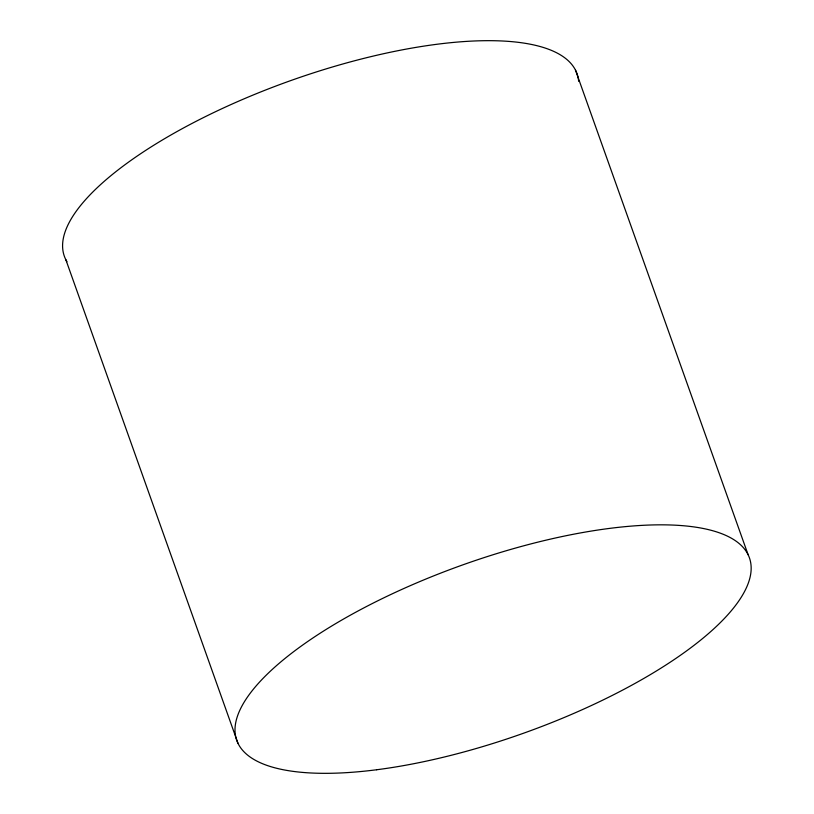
<?xml version="1.0" encoding="UTF-8"?>
<svg xmlns="http://www.w3.org/2000/svg" width="814" height="814" viewBox="0 0 814 814"><rect width="100%" height="100%" fill="white"/><g stroke="black" fill="none" stroke-linecap="round" stroke-linejoin="round"><path stroke-width="1.22" d="M575.498 70.157L748.117 554.741M65.832 259.686L238.024 743.416M66.972 261.721A272.1 89.489 -19.6 0 1 293.071 79.762A272.1 89.489 -19.6 0 1 578.642 81.308M376.617 769.759A272.1 89.489 -19.6 0 0 750.762 563.115A272.1 89.489 -19.6 0 0 351.831 614.366A272.1 89.489 -19.6 0 0 376.617 769.759"/></g></svg>
